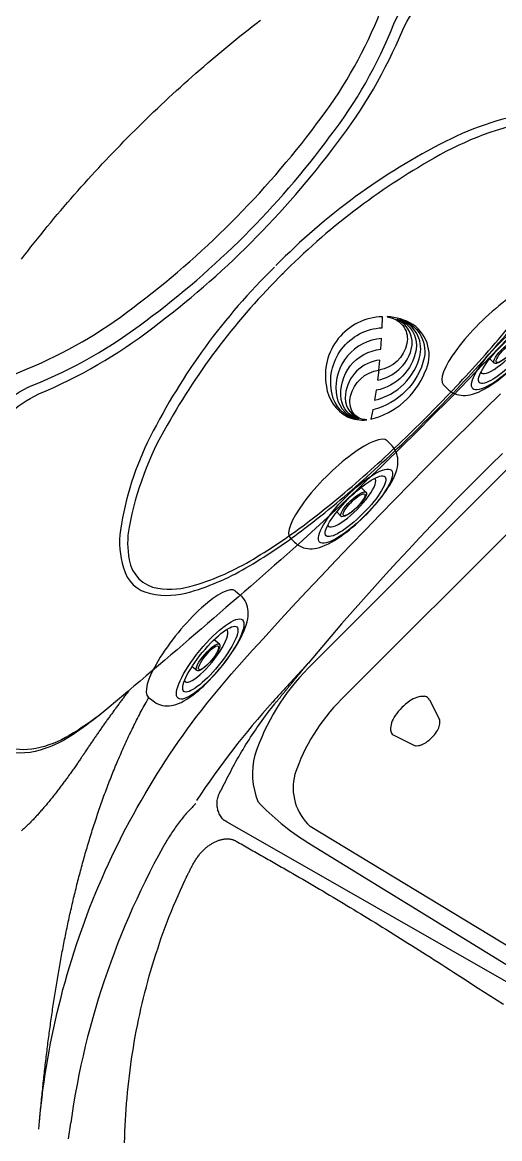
# Model space of a CAD drawing. Extents: x 527 to 614, y 487 to 635.
# Drawn here: x 535 to 541.27, y 568.98 to 583.65 of the extents above; entities that cross this region are included whole.
import ezdxf

# ---------------------------------------------------------------- set-up
doc = ezdxf.new("R2010")
doc.units = 0
doc.header["$MEASUREMENT"] = 0
for name, color, linetype in [('1', 4, 'Continuous'), ('1_CYAN', 4, 'Continuous'), ('2', 2, 'Continuous')]:
    doc.layers.add(name, color=color, linetype=linetype)

# ---------------------------------------------------------------- blocks, each defined once
blk = doc.blocks.new('Pillow07')
at = {"layer": '1_CYAN', "color": 4, "linetype": 'Continuous'}
blk.add_lwpolyline([(-2.358, -0.87, -0.006603), (-5.745, -0.616, -0.021924), (-6.178, -0.554, -0.081502), (-6.683, -0.382, -0.155149), (-7.057, -0.002, -0.083013), (-7.178, 0.3, -0.136326), (-7.125, 1.034, -0.096778), (-6.565, 1.944, -0.127397), (-4.291, 3.344, -0.186872), (-3.258, 3.28, 0.065625), (-1.71, 2.868, 0.071435), (1.71, 2.868, 0.065625), (3.258, 3.28, -0.186872), (4.291, 3.344, -0.127397), (6.565, 1.944, -0.096778), (7.125, 1.034, -0.136326), (7.178, 0.3, -0.083013), (7.057, -0.002, -0.155149), (6.683, -0.382, -0.081502), (6.178, -0.554, -0.021924), (5.745, -0.616, -0.006603), (2.358, -0.87, -0.02343)], format="xyb", close=True, dxfattribs=at)
at = {"layer": '1_CYAN', "color": 3, "linetype": 'Continuous'}
for points in [[(-7.051, -0.007, -0.035917), (-7.097, 0.106, -0.150356), (-7.089, 0.827, -0.114334), (-6.565, 1.702, -0.12673), (-4.367, 3.088, -0.194366), (-3.357, 3.079, 0.069606), (-1.71, 2.626, 0.073636), (1.71, 2.626, 0.069606), (3.357, 3.079, -0.194366), (4.367, 3.088, -0.12673), (6.565, 1.702, -0.114334), (7.089, 0.827, -0.150356), (7.097, 0.106, -0.034443), (7.053, -0.003)], [(-5.745, -0.616, -0.03429), (-6.274, -0.516, -0.087533), (-6.708, -0.327, -0.132713), (-6.986, -0.006, -0.179167), (-7.021, 0.761, -0.10283), (-6.565, 1.573, -0.130003), (-4.366, 2.938, -0.182201), (-3.385, 2.942, 0.065189), (-1.71, 2.497, 0.071467), (1.71, 2.497, 0.065189), (3.385, 2.942, -0.182201), (4.366, 2.938, -0.130003), (6.565, 1.573, -0.10283), (7.021, 0.761, -0.179167), (6.986, -0.006, -0.132713), (6.708, -0.327, -0.087533), (6.274, -0.516, -0.03429), (5.745, -0.616)], [(-0.014, 1.929, 0.082097), (-2.745, 1.506, 0.081749), (-3.889, 0.917, 0.10997), (-4.213, 0.537, 0.288824), (-4.2, 0.045, 0.128848), (-3.81, -0.311, 0.064282), (-3.023, -0.615, 0.029904), (-2.157, -0.782, 0.020061), (-1.104, -0.879, 0.013811), (0, -0.907, 0.013811), (1.104, -0.879, 0.020061), (2.157, -0.782, 0.029904), (3.023, -0.615, 0.064282), (3.81, -0.311, 0.128848), (4.2, 0.045, 0.288824), (4.213, 0.537, 0.10997), (3.889, 0.917, 0.081749), (2.745, 1.506, 0.082097), (0.014, 1.929)], [(0.011, 1.79, 0.069931), (-2.482, 1.457, 0.085576), (-3.783, 0.864, 0.092534), (-4.083, 0.559, 0.328712), (-4.083, 0.027, 0.110973), (-3.715, -0.285, 0.062647), (-2.923, -0.588, 0.030211), (-2.047, -0.756, 0.019896), (-1.004, -0.852, 0.013777), (0, -0.878, 0.013777), (1.004, -0.852, 0.019896), (2.047, -0.756, 0.030211), (2.923, -0.588, 0.062647), (3.715, -0.285, 0.110973), (4.083, 0.027, 0.328712), (4.083, 0.559, 0.092534), (3.783, 0.864, 0.085576), (2.482, 1.457, 0.069931), (-0.011, 1.79)], [(-0.673, -0.235, -0.282153), (-0.657, 0.213, -0.468167), (0.424, 0.365), (0.53, 0.464, 0.460953), (-0.64, 0.337, 0.238725), (-0.726, -0.14, 0.137161), (-0.575, -0.35, 0.261069), (-0.572, -0.35, 0.46986), (-0.572, -0.349, -0.265453), (-0.636, -0.154, -0.195188), (-0.504, 0.022, -0.314105), (0, 0), (0.103, 0.084, 0.355977), (-0.538, 0.084, 0.328478), (-0.641, -0.257, -0.416518), (-0.642, -0.26, -0.387302), (-0.648, -0.259, -0.279485), (-0.621, 0.078, -0.429748), (0.212, 0.176), (0.318, 0.268, 0.422176), (-0.607, 0.19, 0.293997), (-0.668, -0.234, -0.469659), (-0.669, -0.236, -0.320928), (-0.673, -0.236)], [(-0.103, -0.081, 0.285107), (0.492, -0.111, 0.365107), (0.641, 0.3, -0.389885), (0.642, 0.303, -0.434748), (0.648, 0.302, -0.361319), (0.536, -0.156, -0.307672), (-0.212, -0.163), (-0.318, -0.239, 0.290786), (0.528, -0.239, 0.371252), (0.668, 0.272, -0.388988), (0.669, 0.275, -0.244043), (0.673, 0.274, -0.383995), (0.537, -0.307, -0.280367), (-0.424, -0.313), (-0.53, -0.383, 0.237756), (0.409, -0.447, 0.379998), (0.74, 0.108, 0.130298), (0.575, 0.42, 0.419454), (0.572, 0.419, 0.370938), (0.572, 0.418, -0.227085), (0.632, 0.16, -0.183703), (0.51, -0.012, -0.310404), (0, 0), (-0.106, -0.083)]]:
    blk.add_lwpolyline(points, format="xyb", dxfattribs=at)
blk = doc.blocks.new('MINI2009')
at = {"layer": '1'}
for p, q in [((274.302, 432.025), (274.382, 432.025)), ((274.302, 430.221), (274.382, 430.221))]:
    blk.add_line(p, q, dxfattribs=at)
at = {"layer": '1', "color": 3}
for p, q in [((274.587, 431.352), (274.494, 431.352)), ((274.574, 430.894), (274.494, 430.894))]:
    blk.add_line(p, q, dxfattribs=at)
at = {"layer": '1', "flags": 128}
blk.add_lwpolyline([(274.382, 430.221), (274.404, 430.222), (274.435, 430.225), (274.464, 430.232), (274.491, 430.242), (274.518, 430.254), (274.542, 430.269), (274.566, 430.286), (274.587, 430.305), (274.608, 430.326), (274.627, 430.349), (274.645, 430.375), (274.663, 430.405), (274.68, 430.439), (274.697, 430.478), (274.713, 430.521), (274.727, 430.566), (274.739, 430.611), (274.749, 430.657), (274.758, 430.703), (274.766, 430.751), (274.773, 430.799), (274.778, 430.848), (274.783, 430.898), (274.787, 430.949), (274.789, 431), (274.791, 431.051), (274.792, 431.102), (274.792, 431.154), (274.791, 431.205), (274.789, 431.257), (274.786, 431.307), (274.782, 431.357), (274.777, 431.407), (274.771, 431.455), (274.765, 431.503), (274.757, 431.549), (274.748, 431.594), (274.738, 431.638), (274.726, 431.682), (274.713, 431.724), (274.698, 431.766), (274.68, 431.808), (274.662, 431.844), (274.643, 431.875), (274.623, 431.902), (274.603, 431.925), (274.582, 431.946), (274.559, 431.965), (274.535, 431.981), (274.51, 431.995), (274.483, 432.007), (274.455, 432.015), (274.424, 432.022), (274.393, 432.024), (274.382, 432.024)], dxfattribs=at)
at = {"layer": '1'}
blk.add_ellipse((274.302, 431.123), major_axis=(0, 0.902), ratio=0.25882, start_param=6.283179, end_param=9.424778, dxfattribs=at)
at = {"layer": '1', "color": 3}
for centre, major_axis, ratio in [((274.615, 431.123), (0, 0.667), 0.263764), ((274.617, 431.123), (0, 0.548), 0.248557), ((274.58, 431.123), (0.006, 0.229), 0.262485), ((274.588, 431.123), (0, 0.199), 0.249939)]:
    blk.add_ellipse(centre, major_axis=major_axis, ratio=ratio, dxfattribs=at)
blk.add_ellipse((274.543, 431.122), major_axis=(-0.004, 0.438), ratio=0.267267, start_param=3.037362, end_param=6.323274, dxfattribs=at)
blk = doc.blocks.new('VANGUARD')
at = {"layer": '1', "color": 2}
for p, q in [((11.854, 70.136), (16.481, 74.763)), ((11.84, 67.851), (17.019, 64.669))]:
    blk.add_line(p, q, dxfattribs=at)
at = {"layer": '1', "color": 3}
for p, q in [((16.878, 74.314), (12.289, 69.725)), ((13.449, 69.721), (13.58, 69.46)), ((12.982, 69.255), (13.243, 69.123)), ((17.387, 64.713), (11.882, 68.056))]:
    blk.add_line(p, q, dxfattribs=at)
at = {"layer": '1', "color": 3, "linetype": 'Continuous'}
for p, q in [((11.78, 70.111), (11.775, 70.116)), ((10.793, 68.113), (16.479, 64.861))]:
    blk.add_line(p, q, dxfattribs=at)
at = {"layer": '1', "color": 4}
blk.add_lwpolyline([(86.737, 74.737, 0.414214), (74.737, 86.737), (12, 86.737, 0.414214), (0, 74.737), (0, 12, 0.414214), (12, 0), (74.737, 0, 0.414214), (86.737, 12)], format="xyb", close=True, dxfattribs=at)
at = {"layer": '1', "color": 3, "linetype": 'Continuous'}
for points in [[(8.083, 75.511), (8.125, 75.566), (8.167, 75.62), (8.209, 75.674), (8.252, 75.728), (8.294, 75.781), (8.337, 75.835), (8.381, 75.888), (8.424, 75.941), (8.468, 75.994), (8.511, 76.047), (8.555, 76.099), (8.6, 76.151), (8.644, 76.204), (8.689, 76.256), (8.734, 76.308), (8.779, 76.359), (8.824, 76.411), (8.87, 76.462), (8.915, 76.513), (8.961, 76.564), (9.007, 76.615), (9.054, 76.665), (9.1, 76.716), (9.147, 76.766), (9.194, 76.816), (9.241, 76.866), (9.289, 76.915), (9.336, 76.965), (9.384, 77.014), (9.432, 77.063), (9.48, 77.112), (9.528, 77.16), (9.577, 77.209), (9.626, 77.257), (9.674, 77.305), (9.723, 77.353), (9.773, 77.401), (9.822, 77.448), (9.872, 77.496), (9.922, 77.543), (9.972, 77.59), (10.022, 77.637), (10.072, 77.683), (10.123, 77.729), (10.173, 77.776), (10.224, 77.822), (10.275, 77.867), (10.327, 77.913), (10.378, 77.958), (10.43, 78.003), (10.482, 78.048), (10.534, 78.093), (10.586, 78.137), (10.638, 78.182), (10.691, 78.226), (10.743, 78.27), (10.796, 78.313), (10.849, 78.357), (10.903, 78.4), (10.956, 78.443), (11.01, 78.486), (11.064, 78.528), (11.118, 78.571), (11.172, 78.613), (11.226, 78.655)], [(11.26, 70.523), (11.45, 70.731), (11.641, 70.937), (11.833, 71.142), (12.025, 71.346), (12.218, 71.55), (12.412, 71.753), (12.606, 71.955), (12.801, 72.156), (12.996, 72.356), (13.192, 72.556), (13.389, 72.755), (13.586, 72.953), (13.784, 73.151), (13.982, 73.348), (14.181, 73.545), (14.381, 73.741)], [(14.409, 72.959), (14.252, 72.804), (14.095, 72.649), (13.939, 72.492), (13.784, 72.334), (13.63, 72.175), (13.476, 72.015), (13.324, 71.855), (13.174, 71.694), (13.024, 71.533), (12.876, 71.371), (12.729, 71.209), (12.583, 71.045), (12.438, 70.881), (12.294, 70.717), (12.151, 70.551), (11.868, 70.217)], [(8.312, 64.077), (8.321, 64.18), (8.331, 64.284), (8.342, 64.387), (8.354, 64.49), (8.367, 64.592), (8.382, 64.695), (8.397, 64.797), (8.413, 64.9), (8.43, 65.002), (8.448, 65.103), (8.467, 65.205), (8.488, 65.306), (8.509, 65.408), (8.531, 65.508), (8.554, 65.609), (8.578, 65.71), (8.604, 65.81), (8.63, 65.91), (8.657, 66.01), (8.686, 66.109), (8.715, 66.208), (8.745, 66.307), (8.777, 66.406), (8.809, 66.505), (8.842, 66.603), (8.876, 66.701), (8.912, 66.798), (8.948, 66.896), (8.985, 66.993), (9.024, 67.089), (9.063, 67.186), (9.103, 67.281), (9.144, 67.377), (9.186, 67.472), (9.229, 67.566), (9.273, 67.66), (9.318, 67.753), (9.363, 67.846), (9.41, 67.939), (9.458, 68.031), (9.506, 68.122), (9.555, 68.213), (9.606, 68.304), (9.657, 68.394), (9.709, 68.484), (9.762, 68.573), (9.815, 68.661), (9.869, 68.748), (9.924, 68.834), (9.979, 68.92), (10.036, 69.005), (10.093, 69.09), (10.151, 69.174), (10.21, 69.257), (10.269, 69.34), (10.33, 69.422), (10.392, 69.504), (10.454, 69.585), (10.518, 69.666), (10.582, 69.747), (10.648, 69.827), (10.714, 69.906), (10.78, 69.984), (10.847, 70.063), (10.915, 70.14), (10.983, 70.217), (11.052, 70.294), (11.121, 70.371), (11.26, 70.523)], [(11.78, 70.111), (11.784, 70.117), (11.789, 70.122), (11.793, 70.127), (11.798, 70.133), (11.802, 70.138), (11.806, 70.143), (11.811, 70.148), (11.815, 70.154), (11.82, 70.159), (11.824, 70.164), (11.828, 70.17), (11.833, 70.175), (11.837, 70.18), (11.842, 70.185), (11.846, 70.191), (11.851, 70.196), (11.855, 70.201), (11.859, 70.207), (11.868, 70.217)], [(11.416, 69.667), (11.422, 69.675), (11.429, 69.683), (11.435, 69.692), (11.442, 69.7), (11.449, 69.708), (11.455, 69.716), (11.462, 69.724), (11.468, 69.732), (11.475, 69.74), (11.481, 69.748), (11.488, 69.756), (11.495, 69.764), (11.501, 69.772), (11.508, 69.781), (11.514, 69.789), (11.521, 69.797), (11.528, 69.805), (11.534, 69.813), (11.541, 69.821), (11.547, 69.829), (11.554, 69.837), (11.561, 69.845), (11.567, 69.853), (11.574, 69.861), (11.58, 69.869), (11.587, 69.878), (11.594, 69.886), (11.6, 69.894), (11.607, 69.902), (11.614, 69.91), (11.62, 69.918), (11.627, 69.926), (11.633, 69.934), (11.64, 69.942), (11.647, 69.95), (11.653, 69.958), (11.66, 69.966), (11.667, 69.974), (11.673, 69.983), (11.68, 69.991), (11.687, 69.999), (11.693, 70.007), (11.7, 70.015), (11.707, 70.023), (11.713, 70.031), (11.72, 70.039), (11.727, 70.047), (11.733, 70.055), (11.74, 70.063), (11.747, 70.071), (11.753, 70.079), (11.76, 70.087), (11.767, 70.095), (11.78, 70.111)], [(10.723, 68.557), (10.738, 68.589), (10.754, 68.621), (10.77, 68.652), (10.785, 68.684), (10.802, 68.716), (10.818, 68.748), (10.835, 68.78), (10.852, 68.812), (10.869, 68.844), (10.886, 68.876), (10.904, 68.908), (10.922, 68.94), (10.94, 68.972), (10.959, 69.004), (10.978, 69.036), (10.997, 69.068), (11.016, 69.1), (11.036, 69.132), (11.056, 69.163), (11.076, 69.195), (11.096, 69.227), (11.117, 69.259), (11.138, 69.291), (11.16, 69.322), (11.181, 69.354), (11.203, 69.386), (11.226, 69.417), (11.248, 69.449), (11.271, 69.48), (11.295, 69.511), (11.318, 69.543), (11.342, 69.574), (11.366, 69.605), (11.416, 69.667)], [(10.703, 68.522), (10.703, 68.523), (10.704, 68.524), (10.705, 68.525), (10.706, 68.527), (10.706, 68.528), (10.707, 68.529), (10.708, 68.53), (10.709, 68.531), (10.709, 68.533), (10.71, 68.534), (10.711, 68.535), (10.712, 68.536), (10.712, 68.537), (10.713, 68.538), (10.714, 68.54), (10.714, 68.541), (10.715, 68.542), (10.716, 68.543), (10.717, 68.544), (10.717, 68.546), (10.718, 68.547), (10.719, 68.548), (10.719, 68.549), (10.72, 68.55), (10.72, 68.551), (10.721, 68.552), (10.722, 68.554), (10.722, 68.555), (10.723, 68.557)], [(10.738, 68.145), (10.727, 68.156), (10.718, 68.168), (10.709, 68.181), (10.7, 68.194), (10.692, 68.208), (10.685, 68.222), (10.679, 68.237), (10.673, 68.252), (10.668, 68.267), (10.664, 68.283), (10.661, 68.299), (10.658, 68.315), (10.657, 68.332), (10.656, 68.348), (10.656, 68.364), (10.657, 68.381), (10.659, 68.397), (10.662, 68.414), (10.665, 68.43), (10.669, 68.446), (10.674, 68.462), (10.68, 68.477), (10.687, 68.493), (10.703, 68.522)], [(10.738, 68.145), (10.741, 68.143), (10.744, 68.142), (10.746, 68.14), (10.749, 68.139), (10.752, 68.137), (10.755, 68.136), (10.758, 68.134), (10.761, 68.133), (10.763, 68.131), (10.766, 68.13), (10.769, 68.128), (10.772, 68.127), (10.775, 68.125), (10.777, 68.123), (10.78, 68.122), (10.783, 68.12), (10.785, 68.118), (10.788, 68.117), (10.793, 68.113)], [(10.339, 67.557), (10.346, 67.569), (10.352, 67.58), (10.359, 67.592), (10.366, 67.603), (10.373, 67.615), (10.38, 67.626), (10.388, 67.637), (10.395, 67.647), (10.403, 67.658), (10.411, 67.668), (10.419, 67.679), (10.427, 67.689), (10.435, 67.698), (10.444, 67.708), (10.452, 67.718), (10.461, 67.727), (10.469, 67.736), (10.478, 67.744), (10.487, 67.753), (10.496, 67.761), (10.505, 67.769), (10.514, 67.777), (10.523, 67.785), (10.532, 67.792), (10.541, 67.799), (10.55, 67.806), (10.559, 67.812), (10.569, 67.818), (10.578, 67.824), (10.587, 67.83), (10.596, 67.836), (10.606, 67.841), (10.615, 67.846), (10.624, 67.851), (10.633, 67.855), (10.642, 67.859), (10.651, 67.863), (10.66, 67.867), (10.669, 67.87), (10.678, 67.873), (10.687, 67.876), (10.696, 67.879), (10.705, 67.881), (10.713, 67.883), (10.722, 67.885), (10.731, 67.887), (10.739, 67.889), (10.748, 67.89), (10.756, 67.891), (10.764, 67.891), (10.772, 67.892), (10.78, 67.892), (10.788, 67.892), (10.796, 67.892), (10.804, 67.892), (10.812, 67.891), (10.819, 67.891), (10.827, 67.89), (10.834, 67.888), (10.841, 67.887), (10.848, 67.885), (10.855, 67.884), (10.862, 67.882), (10.869, 67.88), (10.876, 67.877), (10.882, 67.875), (10.889, 67.872), (10.895, 67.869), (10.907, 67.862)], [(10.907, 67.862), (10.929, 67.85), (10.951, 67.837), (10.973, 67.825), (10.995, 67.812), (11.017, 67.799), (11.039, 67.787), (11.061, 67.774), (11.083, 67.762), (11.105, 67.749), (11.127, 67.737), (11.149, 67.724), (11.172, 67.711), (11.194, 67.699), (11.216, 67.686), (11.238, 67.674), (11.26, 67.661), (11.282, 67.648), (11.304, 67.636), (11.326, 67.623), (11.348, 67.611), (11.37, 67.598), (11.392, 67.585), (11.414, 67.573), (11.436, 67.56), (11.458, 67.547), (11.48, 67.535), (11.502, 67.522), (11.525, 67.51), (11.569, 67.484)], [(10.237, 67.353), (10.242, 67.364), (10.247, 67.374), (10.252, 67.384), (10.256, 67.395), (10.261, 67.405), (10.266, 67.415), (10.272, 67.425), (10.277, 67.436), (10.282, 67.446), (10.287, 67.456), (10.292, 67.466), (10.297, 67.476), (10.302, 67.486), (10.308, 67.497), (10.313, 67.507), (10.318, 67.517), (10.323, 67.527), (10.329, 67.537), (10.339, 67.557)], [(11.569, 67.484), (11.611, 67.46), (11.654, 67.436), (11.697, 67.411), (11.74, 67.386), (11.783, 67.361), (11.826, 67.336), (11.87, 67.31), (11.914, 67.285), (11.958, 67.259), (12.002, 67.233), (12.046, 67.207), (12.091, 67.18), (12.136, 67.154), (12.181, 67.127), (12.226, 67.1), (12.271, 67.073), (12.316, 67.046), (12.362, 67.018), (12.408, 66.99), (12.454, 66.962), (12.5, 66.934), (12.547, 66.906), (12.593, 66.878), (12.64, 66.849), (12.687, 66.82), (12.734, 66.791), (12.781, 66.762), (12.829, 66.733), (12.876, 66.703), (12.924, 66.674), (12.972, 66.644), (13.02, 66.614), (13.069, 66.583), (13.117, 66.553), (13.166, 66.522), (13.215, 66.491), (13.264, 66.46), (13.313, 66.429), (13.362, 66.398), (13.412, 66.366), (13.462, 66.335), (13.512, 66.303), (13.562, 66.271), (13.612, 66.239), (13.662, 66.206), (13.713, 66.174), (13.763, 66.141), (13.814, 66.108), (13.917, 66.042)], [(9.438, 63.898), (9.441, 63.971), (9.443, 64.045), (9.447, 64.118), (9.451, 64.192), (9.455, 64.265), (9.46, 64.339), (9.466, 64.412), (9.472, 64.486), (9.479, 64.559), (9.486, 64.632), (9.494, 64.706), (9.503, 64.779), (9.512, 64.853), (9.522, 64.926), (9.533, 64.999), (9.544, 65.073), (9.556, 65.146), (9.568, 65.219), (9.581, 65.292), (9.594, 65.365), (9.609, 65.438), (9.624, 65.511), (9.639, 65.584), (9.655, 65.656), (9.672, 65.729), (9.689, 65.801), (9.707, 65.874), (9.726, 65.946), (9.745, 66.018), (9.765, 66.09), (9.786, 66.162), (9.807, 66.234), (9.829, 66.305), (9.852, 66.376), (9.875, 66.448), (9.899, 66.519), (9.923, 66.59), (9.949, 66.66), (9.975, 66.731), (10.001, 66.801), (10.028, 66.871), (10.056, 66.94), (10.085, 67.01), (10.114, 67.079), (10.143, 67.148), (10.174, 67.217), (10.237, 67.353)], [(13.917, 66.042), (14.002, 65.986), (14.088, 65.931), (14.172, 65.876), (14.256, 65.823), (14.339, 65.77), (14.422, 65.718)]]:
    blk.add_lwpolyline(points, dxfattribs=at)
blk.add_lwpolyline([(9.499, 69.843, 0.000276), (9.49, 69.831, 0.000484), (9.473, 69.809, 0.000484), (9.457, 69.788, 0.000484), (9.44, 69.766, 0.000484), (9.424, 69.744, 0.000483), (9.407, 69.723, 0.000483), (9.391, 69.701, 0.000482), (9.375, 69.679, 0.000482), (9.359, 69.658, 0.000481), (9.343, 69.636, 0.00048), (9.327, 69.614, 0.000479), (9.311, 69.593, 0.000478), (9.295, 69.571, 0.000477), (9.279, 69.549, 0.000476), (9.263, 69.527, 0.000474), (9.247, 69.506, 0.000473), (9.232, 69.484, 0.000471), (9.216, 69.462, 0.00047), (9.2, 69.44, 0.000468), (9.185, 69.418, 0.000466), (9.169, 69.396, 0.000464), (9.154, 69.374, 0.000463), (9.138, 69.352, 0.00046), (9.123, 69.33, 0.000458), (9.107, 69.308, 0.000456), (9.092, 69.286, 0.000454), (9.077, 69.264, 0.000453), (9.062, 69.242, 0.000447), (9.046, 69.22, 0.000435), (9.031, 69.198, 0.000439), (9.016, 69.175, 0.000457), (9.001, 69.153, 0.000453), (8.986, 69.131, 0.000431), (8.971, 69.109, 0.000479), (8.956, 69.087, 0.000587), (8.94, 69.063, 0.000378), (8.922, 69.036, -0.000124), (8.901, 69.004, -0.000495), (8.875, 68.966, -0.000903), (8.847, 68.924, -0.001135), (8.815, 68.878, -0.001346), (8.78, 68.828, -0.001476), (8.743, 68.775, -0.001699), (8.703, 68.719, -0.00179), (8.663, 68.664, -0.001943), (8.623, 68.61, -0.002154), (8.583, 68.558, -0.002254), (8.544, 68.506, -0.002363), (8.505, 68.456, -0.002538), (8.466, 68.408, -0.002716), (8.427, 68.36, -0.002891), (8.388, 68.314, -0.003061), (8.35, 68.27, -0.00324), (8.312, 68.227, -0.003483), (8.274, 68.185, -0.003795), (8.236, 68.144, -0.003913), (8.198, 68.105, -0.003857), (8.16, 68.068, -0.004564), (8.123, 68.032, -0.005901), (8.084, 67.997, -0.004721)], format="xyb", dxfattribs=at)
at = {"layer": '1', "color": 2}
blk.add_lwpolyline([(8.312, 64.077), (8.322, 64.182, -0.000831), (8.331, 64.288, -0.000817), (8.341, 64.393, -0.000831), (8.352, 64.499, -0.000876), (8.363, 64.604, -0.00091), (8.374, 64.709, -0.00094), (8.385, 64.815, -0.000969), (8.397, 64.92, -0.001003), (8.41, 65.025, -0.001033), (8.423, 65.13, -0.001067), (8.436, 65.235, -0.001096), (8.45, 65.34, -0.00113), (8.464, 65.445, -0.00116), (8.479, 65.55, -0.001194), (8.494, 65.655, -0.001223), (8.51, 65.759, -0.001256), (8.526, 65.864, -0.001287), (8.543, 65.969, -0.001324), (8.56, 66.073, -0.001362), (8.578, 66.177, -0.001412), (8.597, 66.282, -0.001455), (8.616, 66.386, -0.001504), (8.636, 66.49, -0.001547), (8.657, 66.594, -0.001597), (8.678, 66.697, -0.00164), (8.7, 66.801, -0.001689), (8.722, 66.904, -0.001733), (8.746, 67.008, -0.001783), (8.77, 67.111, -0.001826), (8.795, 67.214, -0.001876), (8.82, 67.317, -0.00192), (8.847, 67.419, -0.001969), (8.874, 67.521, -0.002013), (8.902, 67.624, -0.002061), (8.931, 67.725, -0.002106), (8.961, 67.827, -0.002161), (8.992, 67.928, -0.002214), (9.023, 68.03, -0.002279), (9.056, 68.13, -0.002336), (9.09, 68.231, -0.0024), (9.124, 68.331, -0.002458), (9.16, 68.431, -0.002523), (9.196, 68.531, -0.002582), (9.234, 68.63, -0.002648), (9.272, 68.728, -0.002707), (9.312, 68.826, -0.002774), (9.353, 68.924, -0.002834), (9.395, 69.021, -0.002901), (9.438, 69.118, -0.002962), (9.482, 69.214, -0.00303), (9.528, 69.31, -0.003089), (9.574, 69.405, -0.003155), (9.622, 69.5, -0.003217), (9.671, 69.594, -0.003289), (9.722, 69.687, -0.00234), (9.758, 69.752, -0.003382)], format="xyb", dxfattribs=at)
for points in [[(10.377, 68.354), (10.364, 68.343), (10.352, 68.331), (10.339, 68.319), (10.327, 68.306), (10.314, 68.293), (10.302, 68.28), (10.289, 68.267), (10.276, 68.253), (10.263, 68.239), (10.251, 68.224), (10.238, 68.21), (10.225, 68.195), (10.212, 68.179), (10.2, 68.164), (10.187, 68.148), (10.174, 68.132), (10.162, 68.115), (10.149, 68.099), (10.136, 68.082), (10.124, 68.065), (10.111, 68.048), (10.099, 68.03), (10.087, 68.012), (10.075, 67.995), (10.063, 67.976), (10.051, 67.958), (10.039, 67.94), (10.027, 67.921), (10.015, 67.903), (10.004, 67.884), (9.992, 67.865), (9.981, 67.846), (9.97, 67.826), (9.948, 67.788)], [(9.948, 67.788), (9.886, 67.675), (9.826, 67.562), (9.767, 67.448), (9.71, 67.333), (9.654, 67.217), (9.599, 67.101), (9.546, 66.984), (9.494, 66.867), (9.444, 66.749), (9.395, 66.63), (9.348, 66.511), (9.302, 66.391), (9.257, 66.271), (9.214, 66.15), (9.172, 66.028), (9.132, 65.907), (9.094, 65.784), (9.057, 65.661), (9.021, 65.538), (8.987, 65.414), (8.954, 65.29), (8.923, 65.166), (8.894, 65.041), (8.866, 64.915), (8.84, 64.79), (8.815, 64.664), (8.791, 64.538), (8.77, 64.411), (8.731, 64.158)], [(8.703, 63.947), (8.731, 64.158)]]:
    blk.add_lwpolyline(points, dxfattribs=at)
at = {"layer": '1', "color": 3, "linetype": 'Continuous'}
for start, end in [(137.35645, 137.45528), (137.45528, 137.86598)]:
    blk.add_arc((70.715, 16.022), 80, start, end, dxfattribs=at)
at = {"layer": '1', "color": 2}
for centre, radius, start, end in [((13.888, 68.102), 2.876, 135, 161.9658), ((19.175, 62.648), 10.5, 137.866, 146.8156), ((12.085, 68.747), 0.963, 165.1942, 202.2208), ((13.459, 70.484), 3.091, 222.8387, 238.4183)]:
    blk.add_arc(centre, radius, start, end, dxfattribs=at)
at = {"layer": '1', "color": 3}
for centre, radius, start, end in [((14.077, 67.937), 2.529, 135, 161.425), ((13.427, 69.35), 0.427, 109.5413, 123.8442), ((13.365, 69.526), 0.24, 86.0243, 109.5413), ((13.376, 69.685), 0.0812, 45, 86.0243), ((13.376, 69.685), 0.0812, 26.7368, 45), ((13.58, 69.124), 0.7, 135, 146.1558), ((13.58, 69.124), 0.7, 123.8442, 135), ((13.177, 69.338), 0.24, 160.4587, 183.9757), ((13.353, 69.276), 0.427, 146.1558, 160.4587), ((13.413, 69.425), 0.173, 340.8049, 4.4148), ((13.526, 69.433), 0.0603, 4.4148, 26.7368), ((13.018, 69.327), 0.0812, 183.9757, 225), ((13.128, 69.575), 0.498, 315, 326.3255), ((13.289, 69.468), 0.305, 326.3255, 340.8049), ((13.018, 69.327), 0.0812, 225, 243.2632), ((13.279, 69.29), 0.173, 265.5852, 289.1951), ((13.235, 69.414), 0.305, 289.1951, 303.6745), ((13.128, 69.575), 0.498, 303.6745, 315), ((13.27, 69.177), 0.0603, 243.2632, 265.5852), ((12.335, 68.562), 0.679, 164.6167, 228.1411)]:
    blk.add_arc(centre, radius, start, end, dxfattribs=at)
at = {"layer": '1'}
for p, rotation in [((-484.542, -36.387), 315), ((-486.556, -38.402), 315), ((-475.13, -89.056), 320.6560157306163)]:
    blk.add_blockref('MINI2009', p, dxfattribs=dict(at, rotation=rotation))
at = {"layer": '2', "linetype": 'Continuous', "rotation": 45}
blk.add_blockref('Pillow07', (12.784, 74.054), dxfattribs=at)

msp = doc.modelspace()

# ---------------------------------------------------------------- block references
at = {"layer": '1'}
msp.add_blockref('VANGUARD', (526.9, 505.027), dxfattribs=at)

doc.saveas('drawing.dxf')
